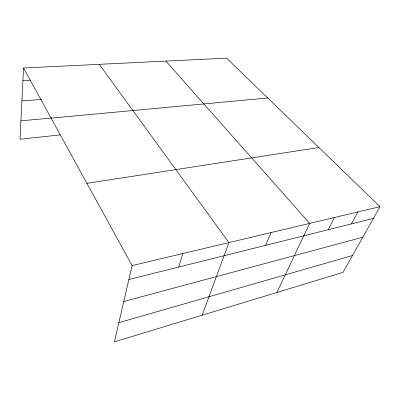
<?xml version="1.0" encoding="UTF-8"?>
<svg xmlns="http://www.w3.org/2000/svg" width="400" height="400" viewBox="0 0 400 400"><rect width="100%" height="100%" fill="white"/><g stroke="black" fill="none" stroke-linecap="round" stroke-linejoin="round"><path stroke-width="0.6" d="M23.54 67.995L132.105 265.595L114.415 341.835L343.015 272.395L380 206.68L226.605 58.165L23.54 67.995L20 139.26L60.355 134.885M178.685 267.06L182.795 253.545M202.19 315.17L228.91 242.59L99.28 64.33M265.625 245.335L271.04 232.575M276.88 292.485L309.68 223.395L165.89 61.105M328.255 229.685L334.415 217.515M351.425 223.895L357.82 211.955M118.865 322.665L352.505 255.53M123.77 301.52L362.825 237.2M128.88 279.505L373.4 218.405M132.105 265.595L380 206.68M86.91 183.335L318.89 147.515M51.095 118.145L267.735 97.99M20.915 120.84L51.615 117.985M21.905 100.92L41.685 99.415M22.915 80.61L30.38 80.17"/></g></svg>
